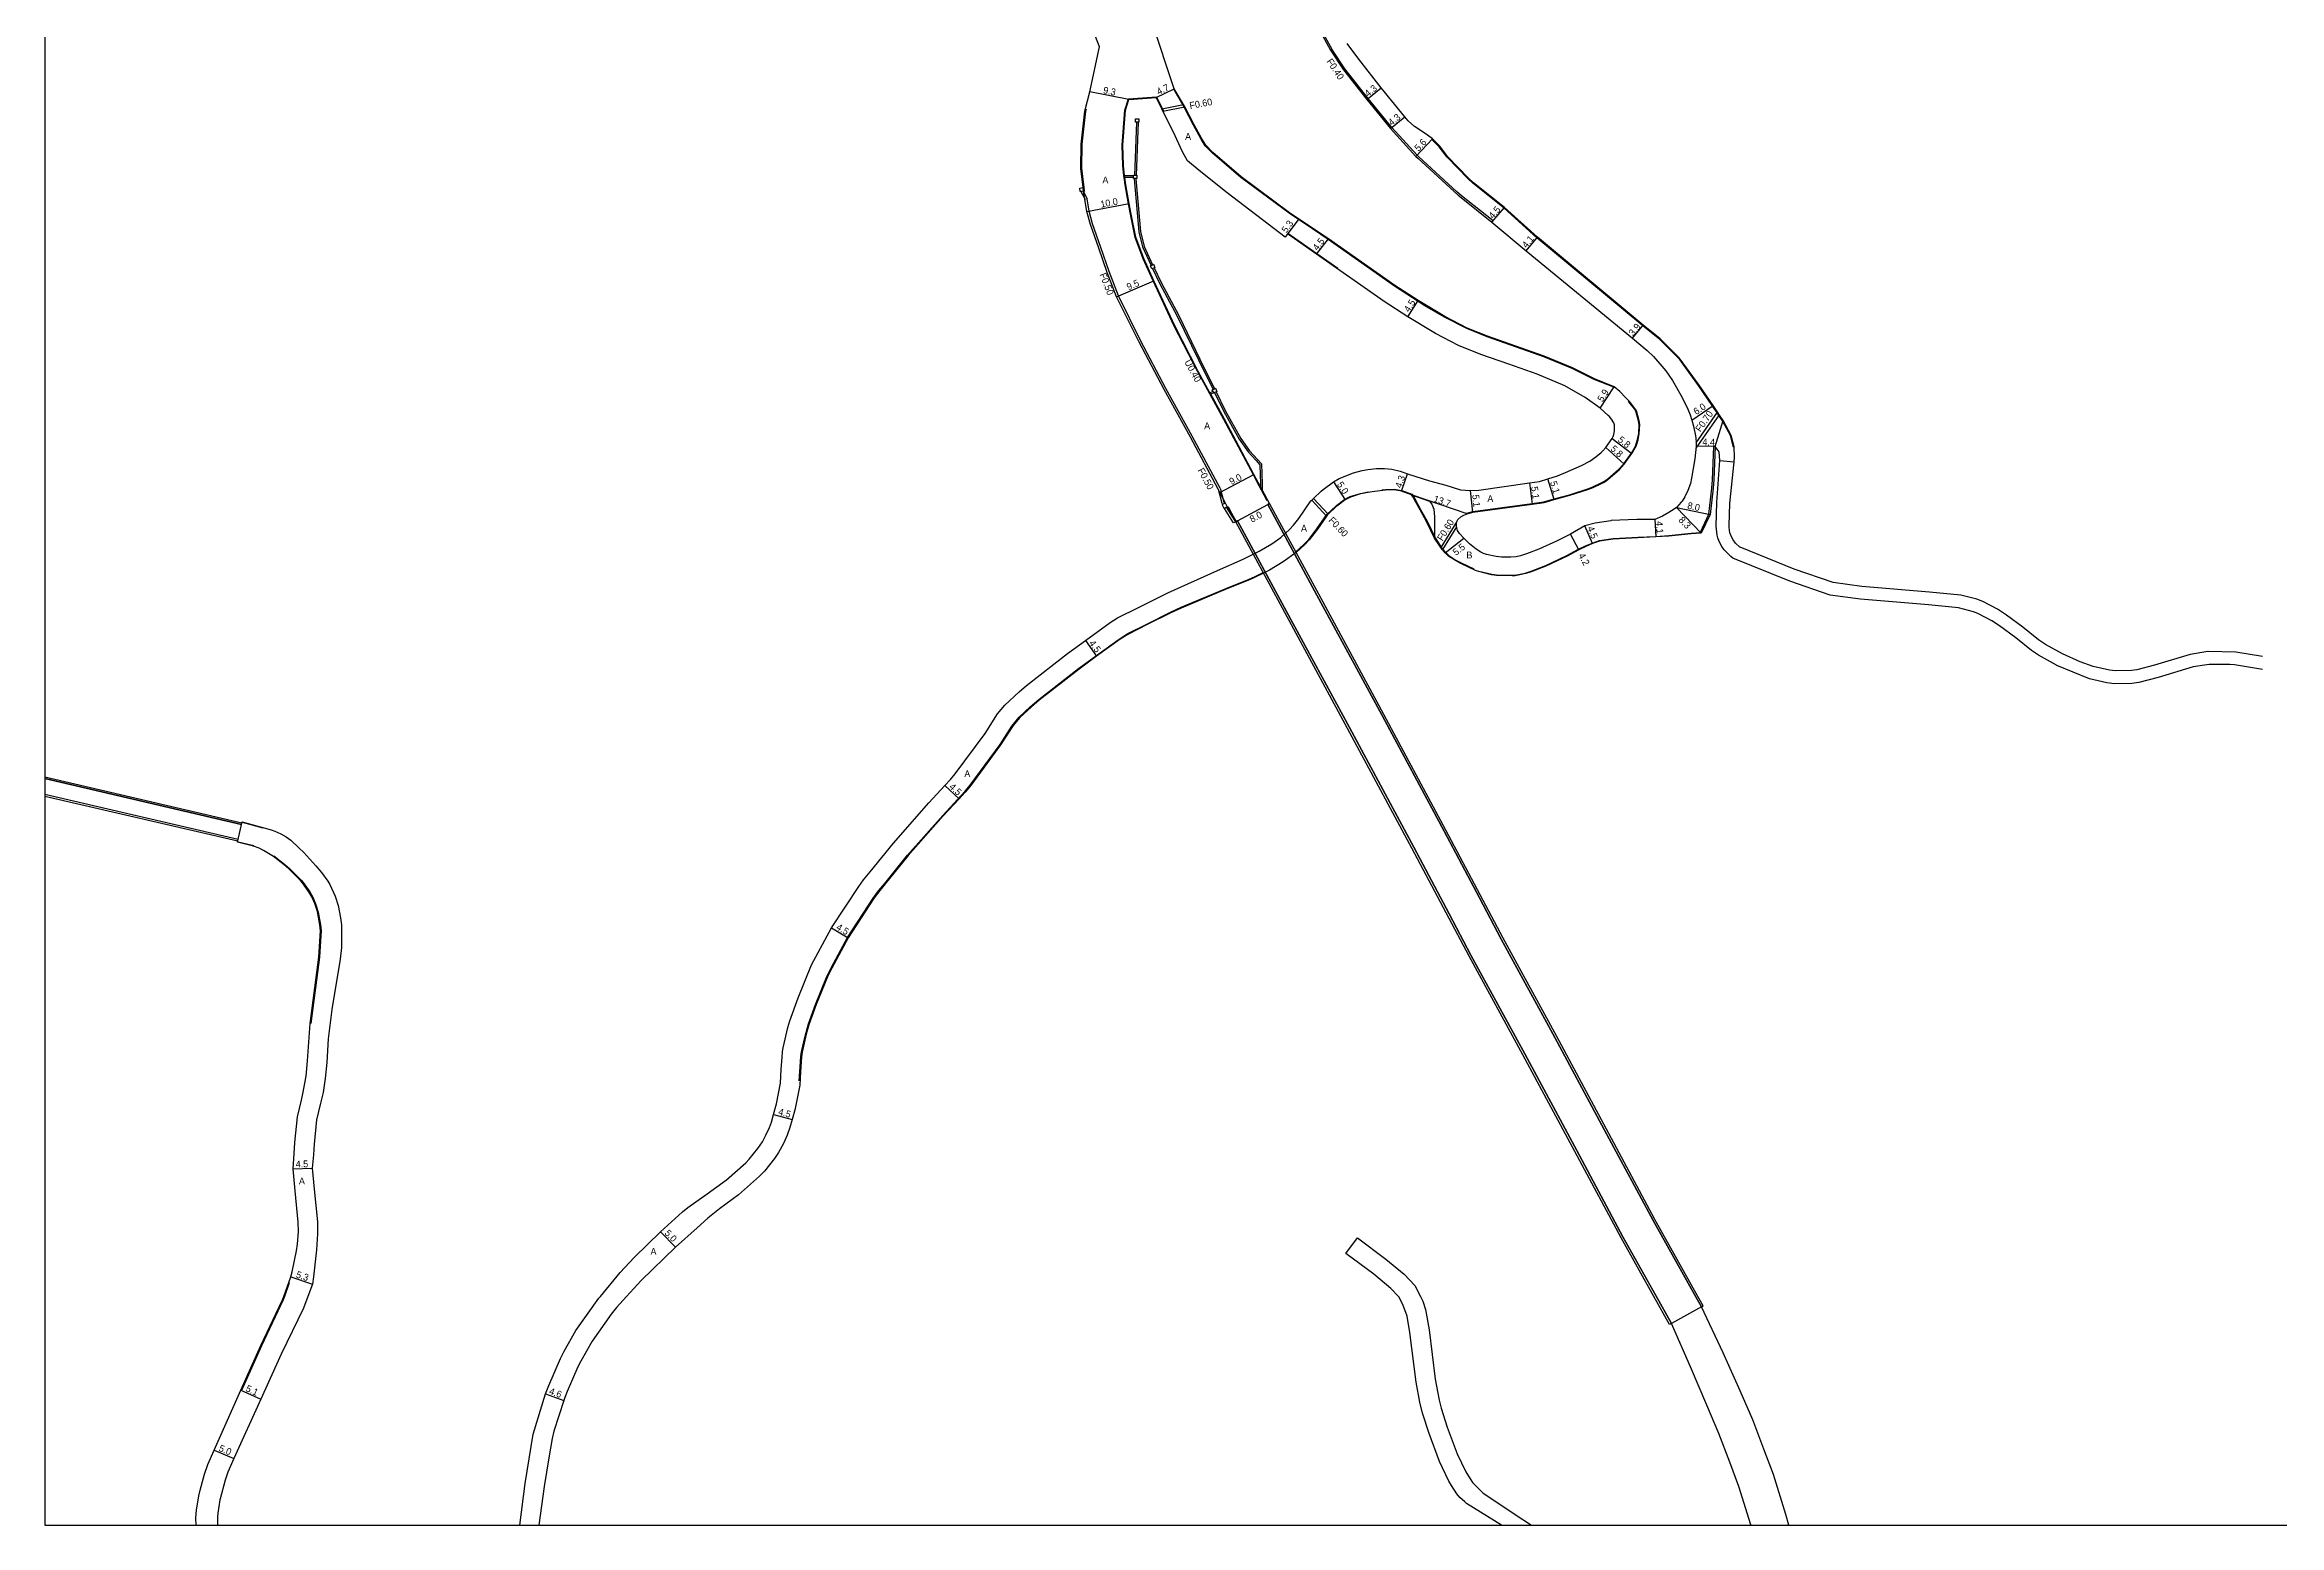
# Model space of a CAD drawing. Header units: metres. Extents: x -28000 to -23998, y -90000 to -87000.
# Drawn here: x -28000 to -27478, y -90000 to -89654 of the extents above; entities that cross this region are included whole.
import ezdxf

# ---------------------------------------------------------------- set-up
doc = ezdxf.new("R2010")
doc.units = ezdxf.units.M
doc.header["$LTSCALE"] = 2.5
for name, color, linetype in [('側溝・桝', 7, 'Continuous'), ('図郭', 7, 'Continuous'), ('幅員', 7, 'Continuous'), ('歩道・分離帯・安全施設', 7, 'Continuous'), ('舗装', 7, 'Continuous'), ('道路', 7, 'Continuous')]:
    doc.layers.add(name, color=color, linetype=linetype)
doc.styles.get("Standard").update_dxf_attribs({"font": ''})
doc.styles.get('Standard').set_extended_font_data('@MS PGothic')

msp = doc.modelspace()

# ---------------------------------------------------------------- linework, layer by layer
at = {"layer": '側溝・桝', "flags": 128}
for points in [[(-27703.74, -89647.58), (-27702.21, -89651.38), (-27699.86, -89655.62)], [(-27662.16, -89695.79), (-27661.89, -89695.49), (-27661.9, -89695.48), (-27669.25, -89689.64), (-27670.41, -89688.65), (-27679.22, -89680.57), (-27679.63, -89680.15), (-27685.57, -89673.67), (-27691.04, -89666.93), (-27696.48, -89659.99), (-27699.51, -89655.42)], [(-27745.15, -89672.46), (-27745.29, -89676.56), (-27745.54, -89682.85), (-27745.64, -89684.81)], [(-27744.75, -89672.46), (-27744.89, -89676.6), (-27745.14, -89682.87), (-27745.24, -89684.81)], [(-27739.25, -89669.29), (-27734.19, -89668.34)], [(-27738.97, -89669.85), (-27733.88, -89668.9)], [(-27745.85, -89684.96), (-27747.93, -89684.94)], [(-27745.85, -89685.36), (-27747.88, -89685.34)], [(-27745.69, -89685.61), (-27745.69, -89685.68), (-27744.62, -89698.01), (-27743.72, -89701.56), (-27741.75, -89705.89)], [(-27745.28, -89685.61), (-27745.29, -89685.67), (-27744.23, -89697.94), (-27743.34, -89701.43), (-27741.39, -89705.72)], [(-27758.11, -89688.59), (-27757.16, -89690.46)], [(-27757.58, -89688.53), (-27756.68, -89690.3)], [(-27725.64, -89757.91), (-27732.13, -89745.75), (-27738.26, -89734.58), (-27744.1, -89723.54), (-27749.35, -89712.99), (-27751.54, -89707.34), (-27753.46, -89701.71), (-27755.42, -89696.21), (-27756.21, -89693.19), (-27756.68, -89690.3)], [(-27741.41, -89706.62), (-27739.74, -89710.05), (-27735.61, -89717.76), (-27730.69, -89727.91), (-27727.28, -89734.84)], [(-27741.05, -89706.44), (-27739.39, -89709.87), (-27735.26, -89717.57), (-27730.32, -89727.76), (-27726.92, -89734.67)], [(-27727.27, -89735.28), (-27728.01, -89735.61)], [(-27727.09, -89735.64), (-27727.82, -89735.96)], [(-27726.94, -89735.57), (-27724.78, -89739.95), (-27721.14, -89746.47), (-27719.08, -89749.39), (-27717.21, -89751.41), (-27716.38, -89752.4), (-27716.18, -89756.85), (-27716.19, -89757.57)], [(-27726.58, -89735.39), (-27724.42, -89739.77), (-27720.8, -89746.26), (-27718.77, -89749.14), (-27716.9, -89751.16), (-27715.99, -89752.24), (-27715.78, -89756.84), (-27715.79, -89758.3)], [(-27614.52, -89747.29), (-27609.5, -89740.15)], [(-27614.52, -89748.51), (-27609.08, -89740.77)], [(-27726.1, -89758.1), (-27725.23, -89761.36), (-27725.04, -89761.73)], [(-27725.64, -89757.91), (-27724.77, -89761.16), (-27724.6, -89761.5)], [(-27704.25, -89760.7), (-27700.79, -89764.39)], [(-27703.82, -89760.28), (-27700.39, -89763.94)], [(-27724.19, -89762.3), (-27724.17, -89762.33), (-27722.21, -89765.48), (-27722.06, -89765.8), (-27722.51, -89766.01), (-27722.63, -89765.74), (-27724.6, -89762.6), (-27724.63, -89762.53)], [(-27670.35, -89765.63), (-27674.11, -89771.72)], [(-27670.42, -89766.88), (-27673.71, -89772.23)]]:
    msp.add_lwpolyline(points, dxfattribs=at)
for points in [[(-27744.56, -89672.46), (-27744.75, -89672.46), (-27745.15, -89672.46), (-27745.36, -89672.46), (-27745.36, -89671.66), (-27744.56, -89671.66)], [(-27757.48, -89688.52), (-27757.58, -89688.53), (-27758.11, -89688.59), (-27758.27, -89688.61), (-27758.37, -89687.82), (-27757.57, -89687.72)], [(-27745.05, -89685.61), (-27745.28, -89685.61), (-27745.69, -89685.61), (-27745.85, -89685.61), (-27745.85, -89685.36), (-27745.85, -89684.96), (-27745.85, -89684.81), (-27745.64, -89684.81), (-27745.24, -89684.81), (-27745.05, -89684.81)], [(-27740.84, -89706.34), (-27741.05, -89706.44), (-27741.41, -89706.62), (-27741.56, -89706.69), (-27741.91, -89705.97), (-27741.75, -89705.89), (-27741.39, -89705.72), (-27741.19, -89705.62)], [(-27726.37, -89735.29), (-27726.58, -89735.39), (-27726.94, -89735.57), (-27727.09, -89735.64), (-27727.27, -89735.28), (-27727.44, -89734.92), (-27727.28, -89734.84), (-27726.92, -89734.67), (-27726.72, -89734.57)], [(-27723.94, -89762.16), (-27724.36, -89761.37), (-27724.6, -89761.5), (-27725.04, -89761.73), (-27725.15, -89761.79), (-27724.73, -89762.59), (-27724.63, -89762.53), (-27724.19, -89762.3)]]:
    msp.add_lwpolyline(points, close=True, dxfattribs=at)
at = {"layer": '図郭'}
msp.add_lwpolyline([(-28000, -90000), (-27200, -90000), (-27200, -89400), (-28000, -89400)], close=True, dxfattribs=at)
at = {"layer": '幅員', "flags": 128}
for points in [[(-27746.92, -89667.15), (-27756.05, -89665.35)], [(-27740.54, -89666.7), (-27736.32, -89664.64)], [(-27691.35, -89667.18), (-27688.02, -89664.46)], [(-27685.87, -89673.93), (-27682.53, -89671.23)], [(-27679.92, -89680.43), (-27676.08, -89676.35)], [(-27756.7, -89693.29), (-27746.87, -89691.45)], [(-27662.16, -89695.79), (-27659.21, -89692.39)], [(-27707.27, -89695), (-27710.43, -89699.25)], [(-27703.11, -89703.24), (-27700.35, -89699.68)], [(-27654.2, -89702.47), (-27651.56, -89699.32)], [(-27749.81, -89713.19), (-27741.08, -89709.45)], [(-27629.34, -89722.83), (-27626.84, -89719.83)], [(-27636.87, -89739.17), (-27633.67, -89734.21)], [(-27615.51, -89741.97), (-27610.55, -89738.6)], [(-27635.59, -89748.36), (-27631.3, -89752.27)], [(-27634.11, -89746.28), (-27629.5, -89749.81)], [(-27610.07, -89748.19), (-27614.46, -89748.04)], [(-27725.66, -89758.93), (-27717.73, -89754.68)], [(-27683.25, -89758.59), (-27681.86, -89754.52)], [(-27647.64, -89760.55), (-27649.16, -89755.74)], [(-27609, -89751.46), (-27605.61, -89751.71)], [(-27699.13, -89756.37), (-27696.46, -89760.6)], [(-27667.98, -89763.84), (-27680.95, -89759.44)], [(-27666.6, -89763.49), (-27667.15, -89758.46)], [(-27653.44, -89756.65), (-27652.75, -89761.65)], [(-27721.55, -89765.53), (-27714.52, -89761.72)], [(-27624.15, -89765.19), (-27623.93, -89769.28)], [(-27619.06, -89762.39), (-27613.3, -89768.37)], [(-27619.06, -89762.39), (-27611.23, -89764.06)], [(-27673.08, -89772.97), (-27668.76, -89769.57)], [(-27641.86, -89772.26), (-27643.84, -89768.61)], [(-27638.72, -89770.83), (-27640.46, -89766.68)], [(-27955.01, -89840.53), (-27953.92, -89835.75)], [(-27942.03, -89916.75), (-27937.54, -89916.64)], [(-27856.23, -89931.46), (-27852.75, -89935.04)], [(-27942.55, -89942.02), (-27937.51, -89943.68)], [(-27954.21, -89968.46), (-27949.56, -89970.55)], [(-27883.13, -89969.29), (-27878.82, -89970.9)], [(-27960.43, -89982.49), (-27955.81, -89984.4)]]:
    msp.add_lwpolyline(points, dxfattribs=at)
at = {"layer": '幅員'}
for points in [[(-27681.82, -89717.87), (-27679.37, -89714.09)], [(-27757.08, -89793.46), (-27754.44, -89797.1)], [(-27789.86, -89827.32), (-27786.57, -89830.38)], [(-27816.33, -89860.53), (-27812.47, -89862.84)], [(-27829.86, -89904.09), (-27825.52, -89905.3)]]:
    msp.add_lwpolyline(points, dxfattribs=at)
at = {"layer": '歩道・分離帯・安全施設', "flags": 128}
for points in [[(-27716.47, -89757.36), (-27717.86, -89754.75), (-27724.76, -89741.88), (-27730.85, -89730.72), (-27736.35, -89720.03), (-27741.22, -89709.51), (-27743.59, -89704.33), (-27745.43, -89699.37), (-27746.61, -89693.56), (-27747.01, -89691.48), (-27747.79, -89687.09), (-27748.03, -89685.36), (-27748.07, -89685.07), (-27748.08, -89684.96), (-27748.3, -89682.58), (-27748.46, -89677.78), (-27747.86, -89669.63), (-27747.04, -89667.01), (-27740.45, -89666.54), (-27739.11, -89669.23), (-27738.84, -89669.78), (-27738.82, -89669.82)], [(-27633.75, -89734.34), (-27638.27, -89732.48), (-27643.43, -89729.96), (-27650.03, -89727.21), (-27663.25, -89722.56), (-27668.05, -89720.63), (-27673.25, -89717.96), (-27677.82, -89715.28), (-27684.88, -89710.71), (-27700.43, -89699.81), (-27704.05, -89697.36), (-27709.48, -89693.69), (-27720.82, -89685.35), (-27727.44, -89679.6), (-27729.09, -89677.93), (-27730.05, -89676.44), (-27731.84, -89673.16), (-27734.01, -89668.97), (-27734.32, -89668.42), (-27736.45, -89664.71)], [(-27756.9, -89669.42), (-27757.02, -89669.91), (-27757.93, -89677.58), (-27757.96, -89683.21), (-27757.42, -89687.71), (-27757.33, -89688.5), (-27757.31, -89688.61)], [(-27605.77, -89748.29), (-27606.45, -89745.62), (-27608.32, -89742.15), (-27609.17, -89740.89), (-27609.58, -89740.29), (-27613.92, -89733.9), (-27618.33, -89727.88), (-27618.67, -89727.47), (-27622.97, -89723.18), (-27626.93, -89719.95), (-27651.66, -89699.44), (-27659.31, -89692.5), (-27666.61, -89686.69), (-27667.75, -89685.64), (-27672.6, -89680.6), (-27674.48, -89678.17), (-27676.19, -89676.46)], [(-27709.78, -89698.38), (-27703.02, -89703.11), (-27698.12, -89706.55)], [(-27668.03, -89763.7), (-27666.63, -89763.34), (-27652.77, -89761.5), (-27650.04, -89761.06), (-27647.68, -89760.41), (-27644.05, -89759.41), (-27639.57, -89757.98), (-27638.58, -89757.58), (-27636.82, -89756.75), (-27636.21, -89756.43), (-27635.69, -89756.11), (-27635.11, -89755.68), (-27632.6, -89753.52), (-27631.42, -89752.17), (-27629.63, -89749.73), (-27628.66, -89748.05), (-27628.17, -89746.52), (-27627.91, -89745.12), (-27627.82, -89743.05), (-27627.92, -89742.18), (-27628.6, -89739.92), (-27628.91, -89739.34), (-27630.18, -89737.74), (-27630.33, -89737.58)], [(-27613.5, -89768.15), (-27611.52, -89763.98), (-27610.85, -89757.91), (-27610.7, -89755.91), (-27610.37, -89748.18)], [(-27714.6, -89760.84), (-27715.93, -89758.37), (-27716.32, -89757.64), (-27716.47, -89757.36)], [(-27707.95, -89772.78), (-27706.04, -89771.01), (-27704.94, -89769.83), (-27703.75, -89768.34), (-27703.02, -89767.36), (-27700.74, -89764.06), (-27698.6, -89762.06), (-27698.49, -89761.96), (-27696.54, -89760.47), (-27695.25, -89759.81), (-27692.89, -89759.09), (-27691.07, -89758.74)], [(-27687.91, -89758.31), (-27686.99, -89758.21), (-27684.97, -89758.14), (-27683.21, -89758.44), (-27680.9, -89759.3), (-27680.86, -89759.32)], [(-27680.95, -89759.44), (-27676.74, -89760.94), (-27676.21, -89761.59), (-27675.76, -89762.78), (-27675.6, -89764.54), (-27675.58, -89769.59)], [(-27680.86, -89759.32), (-27680.36, -89760.02), (-27680.11, -89760.5), (-27678.82, -89762.84), (-27677.27, -89765.62), (-27675.45, -89769.51), (-27674.31, -89771.21), (-27673.99, -89771.63), (-27673.65, -89772.08), (-27673.6, -89772.13), (-27672.97, -89772.87), (-27672.2, -89773.63), (-27670.6, -89774.67), (-27669.36, -89775.32), (-27666.4, -89776.74)], [(-27723.77, -89762.16), (-27722.93, -89763.72), (-27721.86, -89765.7)], [(-27665.21, -89777.22), (-27662.23, -89777.97), (-27661.09, -89778.14), (-27657.41, -89778.23), (-27656.78, -89778.18), (-27654.44, -89777.7), (-27653.01, -89777.28), (-27649.61, -89775.93), (-27644.67, -89773.61), (-27641.93, -89772.13), (-27640.33, -89771.34), (-27638.78, -89770.69), (-27637.07, -89770.11), (-27633.88, -89769.6), (-27628.13, -89769.36), (-27623.94, -89769.13), (-27620.9, -89768.97), (-27615.68, -89768.39), (-27613.43, -89768.23)], [(-27823.86, -89896.25), (-27823.73, -89894.1), (-27823.52, -89890.59), (-27823.36, -89889.5), (-27822.52, -89885.82), (-27821.7, -89882.97), (-27820.08, -89878.38), (-27817.58, -89872.25), (-27816.43, -89869.83), (-27812.59, -89862.76), (-27806.59, -89853.63), (-27805.35, -89851.91), (-27803.92, -89850.15), (-27798.57, -89843.56), (-27790.38, -89834.27), (-27785.15, -89828.64), (-27783.97, -89827.2), (-27776.97, -89817.74), (-27774.25, -89813.46), (-27772.52, -89811.36), (-27769.95, -89808.96), (-27767.92, -89807.22), (-27758.65, -89799.98), (-27749.4, -89793.25), (-27747.15, -89791.84), (-27742.69, -89789.6), (-27737.17, -89786.83), (-27734.73, -89785.7), (-27724.09, -89781.23), (-27718.81, -89779.14), (-27717.41, -89778.5), (-27715.59, -89777.59)], [(-27949.01, -89837.29), (-27953.81, -89835.94)], [(-27954.83, -89840.42), (-27951.18, -89841.28)], [(-27946.53, -89843.73), (-27943.96, -89845.74), (-27942.8, -89846.77), (-27940.15, -89849.39), (-27939.7, -89849.92), (-27938.11, -89852.15), (-27937.44, -89853.33), (-27936.76, -89854.9), (-27936.16, -89856.87), (-27935.61, -89859.81), (-27935.5, -89861.26), (-27935.57, -89862.39), (-27935.85, -89867.37), (-27937.91, -89882.85)], [(-27942.9, -89943.4), (-27944.05, -89946.56)], [(-27944.05, -89946.56), (-27944.36, -89947.4), (-27949.4, -89958.1), (-27954.07, -89968.52)]]:
    msp.add_lwpolyline(points, dxfattribs=at)
at = {"layer": '舗装', "flags": 128}
msp.add_lwpolyline([(-27610.07, -89748.19), (-27608.19, -89742.08)], dxfattribs=at)
at = {"layer": '道路', "flags": 128}
for points in [[(-27721.55, -89765.53), (-27721.99, -89765.77), (-27723.06, -89763.8), (-27723.94, -89762.16), (-27724.36, -89761.37), (-27725.66, -89758.93), (-27726.1, -89758.1), (-27732.57, -89745.99), (-27738.7, -89734.82), (-27744.54, -89723.77), (-27749.81, -89713.19), (-27752.01, -89707.51), (-27753.93, -89701.88), (-27755.89, -89696.36), (-27756.7, -89693.29), (-27757.48, -89688.52), (-27757.57, -89687.72), (-27758.11, -89683.22), (-27758.08, -89677.57), (-27757.17, -89669.88), (-27756.05, -89665.35), (-27753.81, -89654.87), (-27756.6, -89647.58)], [(-27701.85, -89651.2), (-27699.52, -89655.41), (-27699.51, -89655.42), (-27699.86, -89655.62), (-27696.8, -89660.23), (-27691.35, -89667.18), (-27685.87, -89673.93), (-27679.92, -89680.43), (-27679.5, -89680.86), (-27670.07, -89689.49), (-27669.75, -89689.75), (-27662.16, -89695.79), (-27654.2, -89702.47), (-27629.34, -89722.83), (-27625.94, -89725.73), (-27624.46, -89727.18), (-27621.54, -89730.52), (-27620.04, -89732.71), (-27617.75, -89736.71), (-27616.42, -89739.45), (-27615.89, -89740.78), (-27615.51, -89741.97), (-27615.12, -89743.41), (-27614.64, -89745.63), (-27614.6, -89746.21), (-27614.53, -89747.2), (-27614.46, -89748.04), (-27614.82, -89751.05), (-27615.58, -89755.57), (-27615.85, -89756.78), (-27616.41, -89758.42), (-27617.15, -89759.92), (-27617.8, -89760.88), (-27617.99, -89761.14), (-27619.06, -89762.39), (-27619.63, -89762.82), (-27620.84, -89763.56), (-27622.35, -89764.42), (-27624.15, -89765.19), (-27628.36, -89765.21), (-27634.3, -89765.46), (-27634.43, -89765.48), (-27638.08, -89766.07), (-27640.46, -89766.68), (-27643.84, -89768.61), (-27647.12, -89770.23), (-27651.25, -89772.11), (-27654.07, -89773.23), (-27655.51, -89773.69), (-27656.54, -89773.89), (-27657.76, -89774.02), (-27659.93, -89774), (-27661.17, -89773.86), (-27663.47, -89773.35), (-27664.11, -89773.17), (-27664.74, -89772.83), (-27665.85, -89772.11), (-27667.43, -89770.88), (-27668.76, -89769.57), (-27669.76, -89768.5), (-27670.18, -89767.8), (-27670.39, -89767.12), (-27670.42, -89766.88), (-27670.46, -89766.55), (-27670.43, -89766.05), (-27670.35, -89765.63), (-27670.11, -89765.21), (-27669.44, -89764.6), (-27668.72, -89764.18), (-27667.98, -89763.84), (-27666.6, -89763.49), (-27652.75, -89761.65), (-27650.01, -89761.2), (-27647.64, -89760.55), (-27644, -89759.55), (-27639.76, -89758.2), (-27638.57, -89757.74), (-27636.74, -89756.89), (-27636.15, -89756.57), (-27635.53, -89756.18), (-27635.02, -89755.8), (-27632.5, -89753.63), (-27631.3, -89752.27), (-27629.5, -89749.81), (-27628.53, -89748.11), (-27628.05, -89746.61), (-27627.77, -89745.22), (-27627.67, -89743.04), (-27627.78, -89742.15), (-27628.46, -89739.86), (-27628.78, -89739.25), (-27630.06, -89737.64), (-27630.94, -89736.77), (-27632.33, -89735.34), (-27633.67, -89734.21), (-27638.21, -89732.34), (-27643.37, -89729.83), (-27649.98, -89727.07), (-27663.2, -89722.42), (-27667.99, -89720.5), (-27673.17, -89717.83), (-27679.37, -89714.09), (-27684.8, -89710.59), (-27700.35, -89699.68), (-27703.97, -89697.24), (-27709.39, -89693.57), (-27720.72, -89685.23), (-27727.34, -89679.49), (-27728.97, -89677.84), (-27729.92, -89676.36), (-27731.71, -89673.09), (-27733.88, -89668.9), (-27734.19, -89668.34), (-27736.32, -89664.64), (-27741.45, -89649.15)], [(-27604.33, -89771.63), (-27605.29, -89770.69), (-27605.85, -89769.94), (-27606.26, -89769.25), (-27606.58, -89768.46), (-27606.62, -89768.34), (-27606.76, -89767.08), (-27606.81, -89766.59), (-27606.67, -89761.44), (-27605.61, -89751.71), (-27605.58, -89750.71), (-27605.62, -89748.27), (-27606.31, -89745.57), (-27608.19, -89742.08), (-27609.05, -89740.81), (-27609.46, -89740.21), (-27610.55, -89738.6), (-27613.8, -89733.82), (-27618.21, -89727.79), (-27618.55, -89727.37), (-27622.87, -89723.06), (-27626.84, -89719.83), (-27651.56, -89699.32), (-27659.21, -89692.39), (-27666.51, -89686.58), (-27667.7, -89685.47), (-27672.48, -89680.51), (-27674.37, -89678.07), (-27676.08, -89676.35), (-27677.18, -89675.47), (-27678.69, -89674.49), (-27680.23, -89673.49), (-27681.73, -89672.13), (-27682.53, -89671.23), (-27688.02, -89664.46), (-27693.26, -89657.77), (-27695.96, -89654.07)], [(-27714.52, -89761.72), (-27714.08, -89761.48), (-27715.79, -89758.3), (-27716.19, -89757.57), (-27717.73, -89754.68), (-27724.63, -89741.81), (-27727.82, -89735.96), (-27728.01, -89735.61), (-27730.72, -89730.65), (-27736.21, -89719.96), (-27741.08, -89709.45), (-27743.45, -89704.27), (-27745.28, -89699.32), (-27746.46, -89693.53), (-27746.87, -89691.45), (-27747.64, -89687.07), (-27747.88, -89685.34), (-27747.92, -89685.05), (-27747.93, -89684.94), (-27748.15, -89682.57), (-27748.31, -89677.78), (-27747.71, -89669.66), (-27746.92, -89667.15)], [(-27746.92, -89667.15), (-27740.54, -89666.7)], [(-27710.34, -89768.38), (-27709.4, -89767.51), (-27708.52, -89766.54), (-27707.25, -89764.95), (-27704.43, -89760.87), (-27704.25, -89760.7), (-27703.82, -89760.28), (-27702.04, -89758.59), (-27701.54, -89758.18), (-27699.13, -89756.37), (-27697.81, -89755.6), (-27694.52, -89754.31), (-27692.49, -89753.73), (-27691.17, -89753.49), (-27689.14, -89753.3), (-27687.26, -89753.29), (-27685.52, -89753.46), (-27683.56, -89753.95), (-27681.86, -89754.52), (-27676.72, -89756.14), (-27672.9, -89757.18), (-27669.5, -89758.25), (-27667.15, -89758.46), (-27665.26, -89758.35), (-27653.44, -89756.65), (-27651.08, -89756.31), (-27649.16, -89755.74), (-27646.86, -89754.98), (-27644.97, -89754.26), (-27641.23, -89752.56), (-27639.32, -89751.58), (-27637.88, -89750.57), (-27636.71, -89749.56), (-27636.29, -89749.15), (-27635.59, -89748.36), (-27634.11, -89746.28), (-27633.86, -89745.8), (-27633.73, -89745.37), (-27633.58, -89744.53), (-27633.58, -89743.12), (-27633.75, -89742.62), (-27634.26, -89741.77), (-27634.84, -89741.1), (-27635.04, -89740.88), (-27636.87, -89739.17), (-27640.38, -89736.73), (-27645.16, -89733.96), (-27651.59, -89731.27), (-27658.19, -89728.95), (-27664.79, -89726.64), (-27669.96, -89724.54), (-27675.35, -89721.77), (-27681.82, -89717.87), (-27687.31, -89714.32), (-27703.11, -89703.24), (-27709.87, -89698.5), (-27710.43, -89699.25), (-27723.98, -89688.96), (-27730.55, -89683.71), (-27733.27, -89681.46), (-27734.4, -89679.34), (-27736.58, -89674.64), (-27738.97, -89669.85), (-27739.25, -89669.29), (-27740.54, -89666.7)], [(-27605.92, -89774.24), (-27606.44, -89773.86), (-27607.87, -89772.36), (-27607.93, -89772.29), (-27608.48, -89771.5), (-27609.14, -89770.3), (-27609.45, -89769.49), (-27609.62, -89768.83), (-27609.82, -89766.77), (-27609.67, -89761.24), (-27609, -89751.46), (-27609.12, -89749.4), (-27610.07, -89748.19), (-27610.4, -89755.95), (-27610.54, -89757.88), (-27611.23, -89764.06), (-27613.3, -89768.37), (-27615.67, -89768.54), (-27620.88, -89769.12), (-27623.93, -89769.28), (-27628.12, -89769.51), (-27633.87, -89769.75), (-27637.03, -89770.26), (-27638.72, -89770.83), (-27640.27, -89771.48), (-27641.86, -89772.26), (-27644.6, -89773.74), (-27649.55, -89776.07), (-27653.02, -89777.44), (-27654.23, -89777.81), (-27656.76, -89778.33), (-27657.41, -89778.38), (-27661.11, -89778.29), (-27662.25, -89778.12), (-27665.26, -89777.36), (-27666, -89777.09), (-27669.42, -89775.45), (-27670.68, -89774.8), (-27672.3, -89773.75), (-27673.08, -89772.97), (-27673.71, -89772.23), (-27673.76, -89772.17), (-27674.11, -89771.72), (-27674.43, -89771.3), (-27675.58, -89769.59), (-27677.41, -89765.69), (-27678.96, -89762.91), (-27680.24, -89760.57), (-27680.48, -89760.1), (-27680.95, -89759.44)], [(-27680.95, -89759.44), (-27683.25, -89758.59), (-27684.98, -89758.29), (-27686.98, -89758.36), (-27690.12, -89758.71), (-27692.85, -89759.23), (-27695.19, -89759.95), (-27696.46, -89760.6), (-27698.4, -89762.08), (-27698.51, -89762.17), (-27700.39, -89763.94), (-27700.63, -89764.16), (-27700.79, -89764.39), (-27702.91, -89767.47), (-27703.74, -89768.57), (-27704.84, -89769.94), (-27705.73, -89770.92), (-27707.88, -89772.92)], [(-27721.55, -89765.53), (-27710.09, -89786.67), (-27695.41, -89813.74), (-27680.4, -89841.71), (-27672.16, -89857.29)], [(-27665.09, -89853.55), (-27673.34, -89837.95), (-27688.37, -89809.94), (-27703.04, -89782.9), (-27714.52, -89761.72)], [(-27717.9, -89773.32), (-27716.5, -89772.61), (-27713.56, -89770.87), (-27711.45, -89769.42), (-27710.34, -89768.38)], [(-27482.3, -89797.15), (-27488.54, -89796.17), (-27494.96, -89796.05), (-27495.06, -89796.05), (-27499.16, -89796.68), (-27507.49, -89799.2), (-27511.62, -89800.27), (-27512.85, -89800.43), (-27516.65, -89800.53), (-27518.01, -89800.39), (-27521.83, -89799.54), (-27524.85, -89798.45), (-27528.98, -89796.57), (-27532.93, -89794.38), (-27534.55, -89793.25), (-27538.26, -89790.32), (-27542.03, -89787.5), (-27544.17, -89786.13), (-27547.55, -89784.34), (-27548.95, -89783.8), (-27552.7, -89782.84), (-27560, -89782.14), (-27575.85, -89780.81), (-27582.51, -89779.9), (-27591.6, -89776.78), (-27604.26, -89771.68), (-27604.33, -89771.63)], [(-27870.27, -89946.56), (-27865.65, -89940.96), (-27862.41, -89937.46), (-27856.23, -89931.46), (-27851.14, -89926.8), (-27849.86, -89925.79), (-27845.32, -89922.6), (-27840.83, -89919.34), (-27836.36, -89915.38), (-27835.56, -89914.53), (-27833.55, -89912.02), (-27832.48, -89910.45), (-27831.64, -89908.9), (-27830.82, -89907.1), (-27830.36, -89905.87), (-27829.86, -89904.09), (-27829.17, -89901.64), (-27828.24, -89896.81), (-27828.06, -89893.52), (-27827.89, -89890.76), (-27827.75, -89889.38), (-27827.62, -89888.55), (-27826.53, -89883.82), (-27826.06, -89882.24), (-27824.15, -89876.83), (-27821.02, -89869.18), (-27816.33, -89860.53), (-27809.99, -89850.88), (-27808.85, -89849.32), (-27807.3, -89847.41), (-27801.89, -89840.75), (-27793.61, -89831.35), (-27789.86, -89827.32), (-27788.58, -89825.93), (-27787.43, -89824.56), (-27780.47, -89815.15), (-27777.55, -89810.55), (-27775.86, -89808.53), (-27772.56, -89805.46), (-27770.82, -89803.97), (-27761.27, -89796.5), (-27757.08, -89793.46), (-27751.29, -89789.24), (-27749.57, -89788.18), (-27744.64, -89785.71), (-27737.86, -89782.31), (-27726.23, -89777.13), (-27720.21, -89774.48), (-27717.9, -89773.32)], [(-27707.88, -89772.92), (-27710.87, -89775.08), (-27714.09, -89777), (-27715.52, -89777.72)], [(-27482.3, -89800.19), (-27488.81, -89799.16), (-27489.91, -89799.08), (-27494.76, -89799.05), (-27498.5, -89799.62), (-27506.69, -89802.09), (-27511.16, -89803.25), (-27512.82, -89803.46), (-27516.86, -89803.54), (-27518.64, -89803.35), (-27522.7, -89802.43), (-27530.29, -89799.27), (-27530.39, -89799.22), (-27534.57, -89796.9), (-27536.2, -89795.77), (-27539.91, -89792.84), (-27543.69, -89790), (-27545.51, -89788.83), (-27548.73, -89787.12), (-27549.75, -89786.72), (-27553.27, -89785.79), (-27560.3, -89785.12), (-27576.17, -89783.8), (-27583.21, -89782.83), (-27592.64, -89779.59), (-27605.92, -89774.24)], [(-27715.52, -89777.72), (-27717.6, -89778.77), (-27718.75, -89779.28), (-27724.04, -89781.37), (-27734.71, -89785.86), (-27737.12, -89786.97), (-27742.62, -89789.73), (-27747.18, -89792.02), (-27748.98, -89793.13), (-27754.44, -89797.1), (-27758.56, -89800.1), (-27767.83, -89807.35), (-27769.67, -89808.91), (-27772.38, -89811.43), (-27773.95, -89813.26), (-27776.85, -89817.82), (-27783.89, -89827.34), (-27785.11, -89828.82), (-27786.57, -89830.38), (-27790.27, -89834.37), (-27798.45, -89843.66), (-27803.8, -89850.24), (-27805.09, -89851.83), (-27806.34, -89853.52), (-27812.47, -89862.84), (-27816.29, -89869.9), (-27817.3, -89871.97), (-27819.94, -89878.43), (-27821.61, -89883.16), (-27822.25, -89885.31), (-27823.21, -89889.53), (-27823.37, -89890.6), (-27823.58, -89894.11), (-27823.76, -89897.26), (-27824.78, -89902.66), (-27824.8, -89902.74), (-27825.52, -89905.3), (-27826.04, -89907.17), (-27826.69, -89908.95), (-27827.57, -89910.85), (-27828.72, -89913), (-27829.65, -89914.38), (-27832, -89917.32), (-27833.12, -89918.52), (-27838.01, -89922.86), (-27842.49, -89926.11), (-27845.22, -89928.3), (-27847.7, -89930.52), (-27852.75, -89935.04), (-27860.79, -89942.82), (-27864.16, -89946.56)], [(-27954.06, -89836.39), (-28000, -89825.69)], [(-28000, -89825.69), (-27954.06, -89836.39)], [(-27954.86, -89839.9), (-28000, -89829.39)], [(-28000, -89829.75), (-27954.94, -89840.24)], [(-27954.06, -89836.39), (-27953.98, -89836.05), (-27953.92, -89835.75), (-27947.15, -89837.66), (-27946.31, -89837.95), (-27944.84, -89838.56), (-27943.62, -89839.24), (-27942.56, -89840.06), (-27940.68, -89841.83), (-27939.54, -89842.95), (-27936.68, -89846.02), (-27935.37, -89847.61), (-27933.91, -89849.59), (-27933.42, -89850.4), (-27932.18, -89853.15), (-27931.51, -89855.27), (-27930.93, -89858.19), (-27930.75, -89859.83), (-27930.7, -89860.68), (-27930.72, -89862.52), (-27930.74, -89865.14), (-27931.02, -89867.83), (-27932.97, -89879.59), (-27933.79, -89886.43), (-27934.15, -89891.93), (-27934.51, -89895.69), (-27935.02, -89898.99), (-27935.61, -89901.48), (-27936.54, -89905.36), (-27937.11, -89911.05), (-27937.29, -89913.52), (-27937.54, -89916.64), (-27937.09, -89921.52), (-27936.32, -89929.16), (-27936.29, -89931.92), (-27936.55, -89935.72), (-27937.28, -89941.98), (-27937.51, -89943.68), (-27938.57, -89946.56)], [(-27944.21, -89946.56), (-27942.55, -89942.02), (-27942.2, -89940.83), (-27941.19, -89935.94), (-27940.95, -89934.38), (-27940.76, -89931.43), (-27940.84, -89929.26), (-27941.57, -89921.95), (-27942.03, -89916.75), (-27941.78, -89913.18), (-27941.6, -89910.66), (-27940.97, -89904.61), (-27940.06, -89900.73), (-27939.71, -89899.26), (-27938.98, -89895.18), (-27938.64, -89891.56), (-27938.06, -89882.84), (-27936, -89867.35), (-27935.72, -89862.38), (-27935.65, -89861.26), (-27935.76, -89859.83), (-27936.34, -89856.74), (-27936.96, -89854.81), (-27937.62, -89853.3), (-27938.32, -89852.11), (-27939.82, -89850.01), (-27940.26, -89849.5), (-27943.01, -89846.78), (-27944.12, -89845.81), (-27946.61, -89843.85), (-27948.89, -89842.46), (-27949.91, -89841.94), (-27951.23, -89841.43), (-27955.01, -89840.53), (-27954.86, -89839.9)], [(-27613.28, -89949.01), (-27614.51, -89946.81), (-27624.56, -89928.84), (-27635.33, -89908.74), (-27647.46, -89886.13), (-27660.01, -89863.14), (-27665.09, -89853.55)], [(-27672.16, -89857.29), (-27667.06, -89866.92), (-27654.5, -89889.94), (-27642.38, -89912.52), (-27631.58, -89932.68), (-27623.95, -89946.32), (-27620.27, -89952.92)], [(-27696.26, -89936.53), (-27693.58, -89932.91)], [(-27693.58, -89932.91), (-27686.93, -89937.84), (-27682.69, -89941.4), (-27680.2, -89944.02), (-27678.88, -89946.57)], [(-27683.99, -89946.57), (-27685.77, -89944.69), (-27689.71, -89941.38), (-27696.26, -89936.53)], [(-27964.67, -90000), (-27964.71, -89998.24), (-27964.59, -89996.49), (-27964, -89993.09), (-27963.74, -89991.8), (-27962.73, -89988.08), (-27961.9, -89985.81), (-27960.43, -89982.49), (-27954.21, -89968.46), (-27949.54, -89958.03), (-27944.5, -89947.34), (-27944.21, -89946.56)], [(-27882.29, -89967.33), (-27879.6, -89961.05), (-27878.75, -89959.36), (-27875.99, -89954.56), (-27870.62, -89946.99), (-27870.27, -89946.56)], [(-27864.16, -89946.56), (-27866.5, -89949.16), (-27867.73, -89950.69), (-27872.22, -89957.03), (-27874.86, -89961.65), (-27875.55, -89963.04), (-27878.07, -89968.76), (-27878.59, -89970.13), (-27878.82, -89970.9), (-27881.13, -89978.03), (-27881.55, -89979.77), (-27882.29, -89984.25)], [(-27659.9, -90000), (-27668.07, -89994.88), (-27668.46, -89994.54), (-27669.64, -89993.49), (-27670.36, -89992.64), (-27671.63, -89990.74), (-27672.21, -89989.71), (-27674.42, -89985.1), (-27676.86, -89978.56), (-27678.39, -89973.8), (-27678.98, -89971.29), (-27679.87, -89966.57), (-27681.3, -89955), (-27681.96, -89951.15), (-27682.96, -89948.48), (-27683.9, -89946.65), (-27683.99, -89946.57)], [(-27592.9, -90000), (-27593.56, -89997.51), (-27596.46, -89988.17), (-27598.72, -89982.26), (-27601.28, -89975.38), (-27604.19, -89968.58), (-27608.18, -89959.71), (-27613.28, -89949.01)], [(-27601.69, -90000), (-27601.73, -89999.87), (-27604.5, -89990.95), (-27606.67, -89985.29), (-27609.18, -89978.54), (-27611.97, -89971.99), (-27615.85, -89962.98), (-27620.27, -89952.92)], [(-27889.05, -90000), (-27887.86, -89990.27), (-27885.94, -89978.76), (-27883.13, -89969.29), (-27882.29, -89967.33)]]:
    msp.add_lwpolyline(points, dxfattribs=at)
for points in [[(-27672.16, -89857.29), (-27667.06, -89866.92), (-27654.5, -89889.94), (-27642.38, -89912.52), (-27631.58, -89932.68), (-27623.95, -89946.32), (-27620.27, -89952.92), (-27620.7, -89953.16), (-27624.39, -89946.57), (-27632.02, -89932.92), (-27642.82, -89912.76), (-27654.94, -89890.18), (-27667.5, -89867.16), (-27680.84, -89841.95), (-27695.85, -89813.98), (-27710.53, -89786.91), (-27721.99, -89765.77), (-27721.55, -89765.53), (-27710.09, -89786.67), (-27695.41, -89813.74), (-27680.4, -89841.71)], [(-27620.27, -89952.92), (-27623.95, -89946.32), (-27631.58, -89932.68), (-27642.38, -89912.52), (-27654.5, -89889.94), (-27667.06, -89866.92), (-27672.16, -89857.29), (-27680.4, -89841.71), (-27695.41, -89813.74), (-27710.09, -89786.67), (-27721.55, -89765.53), (-27714.52, -89761.72), (-27703.04, -89782.9), (-27688.37, -89809.94), (-27673.34, -89837.95), (-27665.09, -89853.55), (-27660.01, -89863.14), (-27647.46, -89886.13), (-27635.33, -89908.74), (-27624.56, -89928.84), (-27614.51, -89946.81), (-27613.28, -89949.01)], [(-27665.09, -89853.55), (-27660.01, -89863.14), (-27647.46, -89886.13), (-27635.33, -89908.74), (-27624.56, -89928.84), (-27614.51, -89946.81), (-27613.28, -89949.01), (-27612.85, -89948.77), (-27614.08, -89946.57), (-27624.12, -89928.6), (-27634.89, -89908.51), (-27647.02, -89885.9), (-27659.57, -89862.9), (-27672.9, -89837.72), (-27687.93, -89809.71), (-27702.6, -89782.66), (-27714.08, -89761.48), (-27714.52, -89761.72), (-27703.04, -89782.9), (-27688.37, -89809.94), (-27673.34, -89837.95)]]:
    msp.add_lwpolyline(points, close=True, dxfattribs=at)
at = {"layer": '道路'}
for points in [[(-27954.06, -89836.39), (-27953.98, -89836.05), (-28000, -89825.33)], [(-27954.94, -89840.24), (-27954.86, -89839.9), (-28000, -89829.39)], [(-27938.57, -89946.56), (-27939.56, -89949.27), (-27944.77, -89960.04), (-27949.56, -89970.55), (-27955.81, -89984.4), (-27957.22, -89987.57), (-27957.91, -89989.47), (-27959.05, -89993.85), (-27959.08, -89994.03), (-27959.61, -89997.14), (-27959.66, -89998.02), (-27959.64, -89999.75), (-27959.61, -90000)], [(-27678.88, -89946.57), (-27678.29, -89947.71), (-27677.65, -89949.64), (-27676.85, -89954.35), (-27675.42, -89965.88), (-27674.5, -89970.78), (-27674.04, -89972.63), (-27672.61, -89977.09), (-27670.28, -89983.33), (-27668.26, -89987.52), (-27666.86, -89989.8), (-27666.62, -89990.11), (-27664.33, -89992.41), (-27664.09, -89992.61), (-27656.71, -89997.49), (-27652.95, -90000)], [(-27882.29, -89984.25), (-27883.4, -89990.92), (-27884.69, -90000)]]:
    msp.add_lwpolyline(points, dxfattribs=at)

# ---------------------------------------------------------------- texts
at = {"layer": '側溝・桝'}
for s, rotation, p in [('F0.40', 303.5528, (-27700.86, -89658.26)), ('F0.60', 10.6369, (-27732.61, -89669.39)), ('F0.50', 291.1601, (-27753.79, -89708)), ('U0.40', 298.6036, (-27734.01, -89728.42)), ('F0.70', 54.8973, (-27613.51, -89744.9)), ('F0.50', 298.106, (-27730.92, -89753.69)), ('F0.60', 313.1731, (-27700.42, -89765.5)), ('F0.60', 58.3316, (-27673.73, -89770.34))]:
    msp.add_text(s, height=1.6, rotation=rotation, dxfattribs=at).set_placement(p)
at = {"layer": '幅員'}
for s, rotation, p in [('9.3', 348.8392, (-27753.01, -89665.7)), ('4.7', 26.0102, (-27739.98, -89666.15)), ('4.3', 39.2426, (-27691.08, -89666.64)), ('4.3', 38.9722, (-27685.6, -89673.39)), ('5.6', 46.7793, (-27679.28, -89679.38)), ('10.0', 10.59, (-27753.4, -89692.42)), ('4.5', 49.1543, (-27661.92, -89695.14)), ('5.3', 54.7634, (-27710.1, -89698.45)), ('4.5', 52.1596, (-27702.91, -89702.57)), ('4.1', 50.0273, (-27654.1, -89701.96)), ('9.5', 23.2262, (-27747.02, -89711.72)), ('4.5', 57.1035, (-27681.51, -89716.94)), ('3.9', 50.1246, (-27629.19, -89722.49)), ('5.9', 57.1692, (-27636.35, -89737.9)), ('6.0', 34.1312, (-27614.47, -89740.87)), ('5.8', 322.5644, (-27632.92, -89746.88)), ('5.8', 317.6352, (-27634.64, -89748.89)), ('4.4', 358.1131, (-27613.05, -89747.88)), ('9.0', 28.1839, (-27722.95, -89757.19)), ('4.3', 71.1759, (-27683.31, -89757.99)), ('5.0', 302.2784, (-27698.43, -89757)), ('13.7', 341.2725, (-27675.95, -89761.04)), ('5.1', 276.1579, (-27666.78, -89759.45)), ('5.1', 277.8362, (-27653.05, -89757.59)), ('5.1', 287.4557, (-27648.64, -89756.52)), ('8.0', 347.9756, (-27616.66, -89762.65)), ('8.0', 28.4646, (-27718.18, -89765.97)), ('4.1', 273.132, (-27623.88, -89765.62)), ('8.3', 313.9377, (-27618.73, -89765.45)), ('5.5', 38.1625, (-27670.54, -89773.72)), ('4.5', 292.6789, (-27639.98, -89767.18)), ('4.2', 298.4623, (-27642.06, -89773.57)), ('4.5', 306.0235, (-27756.32, -89794.08)), ('4.5', 317.126, (-27789, -89827.78)), ('4.5', 329.0733, (-27815.39, -89860.8)), ('4.5', 344.4378, (-27828.88, -89904.11)), ('4.5', 1.3132, (-27941.39, -89916.48)), ('5.0', 314.1808, (-27855.43, -89931.93)), ('5.3', 341.7808, (-27941.47, -89942.11)), ('5.1', 335.7755, (-27953.24, -89968.62)), ('4.6', 339.5477, (-27882.39, -89969.3)), ('5.0', 337.5458, (-27959.5, -89982.6))]:
    msp.add_text(s, height=1.6, rotation=rotation, dxfattribs=at).set_placement(p)
at = {"layer": '舗装'}
for s, p in [('A', (-27733.79, -89676.58)), ('A', (-27753.09, -89686.74)), ('A', (-27729.35, -89744.12)), ('A', (-27663.24, -89761.12)), ('A', (-27706.74, -89768.04)), ('B', (-27668.13, -89774.3)), ('A', (-27785.33, -89825.34)), ('A', (-27940.66, -89920.42)), ('A', (-27858.59, -89936.85))]:
    msp.add_text(s, height=1.6, dxfattribs=at).set_placement(p)

doc.saveas('drawing.dxf')
